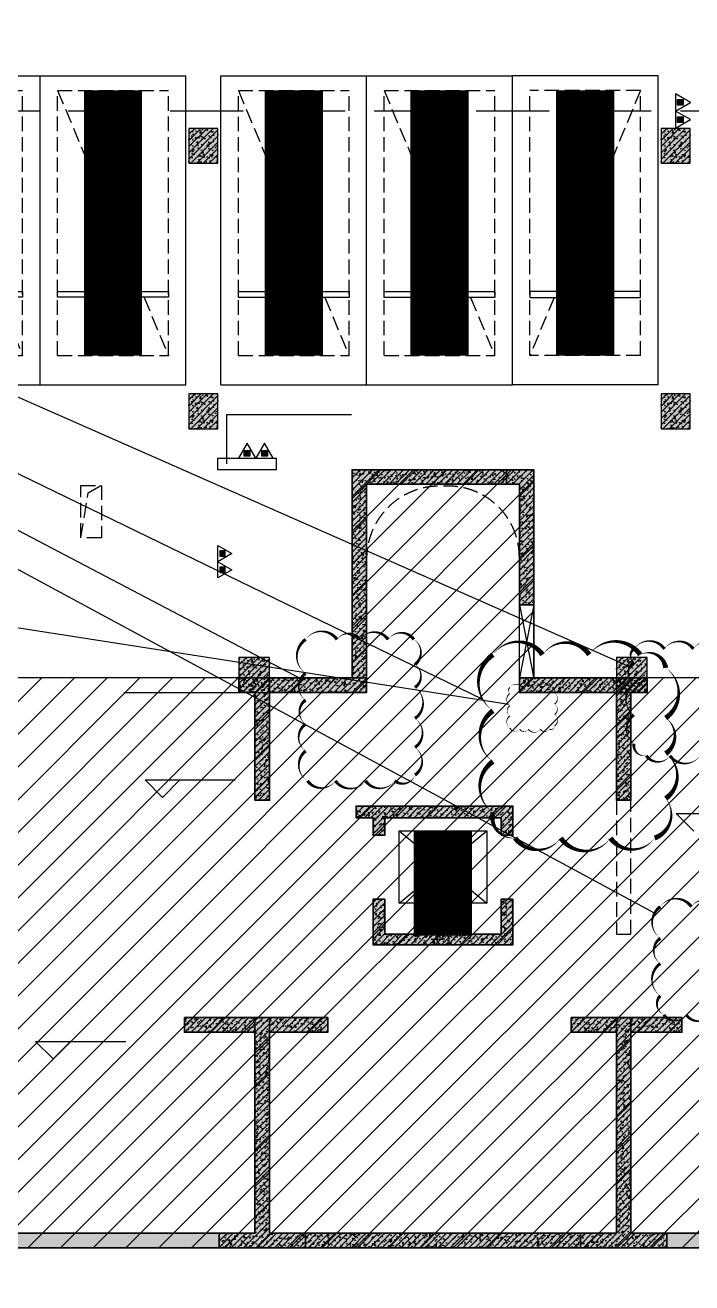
# Model space of a CAD drawing. Extents: x -1338203 to 1886333, y -783476 to 1038610.
# Drawn here: x 689650 to 701085, y 81046 to 102624 of the extents above; entities that cross this region are included whole.
import ezdxf

# ---------------------------------------------------------------- set-up
doc = ezdxf.new("R2010")
doc.units = 0
doc.header["$LTSCALE"] = 1000
doc.header["$MEASUREMENT"] = 0
for name, pattern in [('$2$DASH', [0.35, 0.25, -0.1]), ('A-001-平面B2$0$__DASH', [0.35, 0.25, -0.1]), ('A-14-平面B1$0$DASH', [0.35, 0.25, -0.1]), ('DASH', [0.35, 0.25, -0.1])]:
    doc.linetypes.add(name, pattern=pattern)
for name, color, linetype in [('$0$0A-O-HOLE', 52, 'Continuous'), ('$0$DIM_SYMB', 3, 'Continuous'), ('0A-P-PKNG-LINE', 9, 'Continuous'), ('A-001-车位参照B1$0$A-001-车位参照B1$0$0A-P-PKNG-CAR(A)', 43, 'Continuous'), ('A-14-平面B1$0$0A-A-SYMB-ELEV', 150, 'Continuous'), ('A-14-平面B1$0$0A-B-D&W', 135, 'Continuous'), ('A-14-平面B1$0$0A-E-EVTR', 2, 'Continuous'), ('A-14-平面B1$0$0A-E-STRS', 2, 'Continuous'), ('p-a-core', 1, 'Continuous'), ('p-a-regular', 5, 'Continuous'), ('S001地下一墙柱$0$S001地下一墙柱$0$0S-CC-LINE', 52, 'Continuous'), ('S001地下一墙柱$0$S001地下一墙柱$0$0S-CW-HATCH', 251, 'Continuous'), ('S001地下一墙柱$0$S001地下一墙柱$0$0S-CW-HATCH-UP', 251, 'Continuous'), ('S14柱墙B1_1$0$0S-CW-HATCH', 251, 'Continuous'), ('S14柱墙B1_1$0$0S-CW-HATCH-UP', 251, 'Continuous'), ('S14柱墙B1_1$0$0S-CW-LINE', 72, 'Continuous'), ('S14柱墙B1_1$0$0S-S-HOLE', 55, 'Continuous'), ('负一层消火栓$0$0P-ACC-FH', 7, 'Continuous'), ('负一层消火栓$0$0P-DIM-FH', 3, 'Continuous'), ('负一层消火栓$0$0P-EQUIP-FH', 7, 'Continuous'), ('负一层消火栓$0$大T4 给排水户型大样$0$0P-EQUIP-FH', 7, 'Continuous')]:
    doc.layers.add(name, color=color, linetype=linetype)
for name, color, linetype, plot in [('A-14-平面B1$0$AAD-A-MARK', 6, 'Continuous', False), ('A-14-平面B1$0$AAD-A-MODIFY_20230109', 201, 'Continuous', False), ('A-14-平面B1$0$AAD-A-MODIFY_20230111', 201, 'Continuous', False), ('AAD-A-PROOF', 30, 'Continuous', False)]:
    doc.layers.add(name, color=color, linetype=linetype, plot=plot)
pattern_1 = [(45, (-537701.02, -383122.39), (-53.0330086, 53.0330086), []), (50, (-537701.02, -383122.39), (215.178055, -18.82564), [22.5, -247.5]), (355, (-537701.02, -383122.39), (-41.6254, 225.65764), [18, -198]), (100.4514, (-537683.09, -383123.96), (173.552815, 206.83186), [19.12206, -210.342634]), (46.1842, (-537701.02, -383062.4), (320.17231, -49.6557), [33.75, -371.25]), (96.6356, (-537674.34, -383066.53), (280.39881, 292.23536), [28.68309, -315.5139]), (351.1842, (-537701.02, -383062.4), (280.39858, 292.23558), [27, -297]), (21, (-537671.02, -383077.39), (179.072116, -120.785667), [22.5, -247.5]), (326, (-537671.02, -383077.39), (72.9946, 217.54501), [18, -198]), (71.4514, (-537656.1, -383087.45), (252.06679, 96.75915), [19.12206, -210.342634]), (37.5, (-537701.02, -383122.39), (3.647957, 99.868156), [0, -195.6, 0, -201, 0, -198.75]), (7.5, (-537701.02, -383122.39), (78.920861, 118.323514), [0, -114.6, 0, -191.1, 0, -75.75]), (327.5, (-537767.92, -383122.39), (160.146731, -6.7664615), [0, -75, 0, -234, 0, -310.5]), (317.5, (-537797.92, -383122.39), (174.95585, 30.031495), [0, -97.5, 0, -155.4, 0, -220.5])]
pattern_2 = [(45, (-2357018.905, -271025.844), (-53.0330086, 53.0330086), []), (50, (-2357018.9, -271025.84), (215.178055, -18.82564), [22.5, -247.5]), (355, (-2357018.9, -271025.84), (-41.6254, 225.65764), [18, -198]), (100.4514, (-2357000.97, -271027.41), (173.552815, 206.831863), [19.122057, -210.342634]), (46.1842, (-2357018.9, -270965.84), (320.172315, -49.655704), [33.75, -371.25]), (96.6356, (-2356992.22, -270969.98), (280.39881, 292.23536), [28.683086, -315.5139]), (351.1842, (-2357018.9, -270965.84), (280.398584, 292.23558), [27, -297]), (21, (-2356988.9, -270980.84), (179.072116, -120.785667), [22.5, -247.5]), (326, (-2356988.9, -270980.84), (72.9946, 217.545014), [18, -198]), (71.4514, (-2356973.98, -270990.9), (252.066789, 96.759149), [19.122057, -210.342634]), (37.5, (-2357018.905, -271025.844), (3.6479566, 99.8681561), [0, -195.6, 0, -201, 0, -198.75]), (7.5, (-2357018.9, -271025.84), (78.920861, 118.3235136), [0, -114.6, 0, -191.1, 0, -75.75]), (327.5, (-2357085.805, -271025.84), (160.1467309, -6.7664615), [0, -75, 0, -234, 0, -310.5]), (317.5, (-2357115.8, -271025.84), (174.955851, 30.031495), [0, -97.5, 0, -155.4, 0, -220.5])]
pattern_3 = [(45, (-2324318.905, -271025.844), (-53.0330086, 53.0330086), []), (50, (-2324318.9, -271025.84), (215.178055, -18.82564), [22.5, -247.5]), (355, (-2324318.9, -271025.84), (-41.6254, 225.65764), [18, -198]), (100.4514, (-2324300.97, -271027.41), (173.552815, 206.831863), [19.122057, -210.342634]), (46.1842, (-2324318.9, -270965.84), (320.172315, -49.655704), [33.75, -371.25]), (96.6356, (-2324292.22, -270969.98), (280.39881, 292.23536), [28.683086, -315.5139]), (351.1842, (-2324318.9, -270965.84), (280.398584, 292.23558), [27, -297]), (21, (-2324288.9, -270980.84), (179.072116, -120.785667), [22.5, -247.5]), (326, (-2324288.9, -270980.84), (72.9946, 217.545014), [18, -198]), (71.4514, (-2324273.98, -270990.9), (252.066789, 96.759149), [19.122057, -210.342634]), (37.5, (-2324318.905, -271025.844), (3.6479566, 99.8681561), [0, -195.6, 0, -201, 0, -198.75]), (7.5, (-2324318.9, -271025.84), (78.920861, 118.3235136), [0, -114.6, 0, -191.1, 0, -75.75]), (327.5, (-2324385.805, -271025.84), (160.1467309, -6.7664615), [0, -75, 0, -234, 0, -310.5]), (317.5, (-2324415.8, -271025.84), (174.955851, 30.031495), [0, -97.5, 0, -155.4, 0, -220.5])]
pattern_4 = [(45, (-38543.802, -6670.83), (-17.67767, 17.67767), [])]

# ---------------------------------------------------------------- blocks, each defined once
blk = doc.blocks.new('A$C2C814229')
at = {"layer": '$0$0A-O-HOLE', "linetype": 'DASH'}
blk.add_lwpolyline([(-75759, -212161), (-75409, -212161), (-75409, -213061), (-75759, -213061)], close=True, dxfattribs=at)
blk.add_lwpolyline([(-75759, -213061), (-75635, -212290), (-75409, -212161)], dxfattribs=at)
blk = doc.blocks.new('S14柱墙B1_1')
at = {"layer": 'S14柱墙B1_1$0$0S-CW-HATCH'}
h = blk.add_hatch(color=256, dxfattribs=at)
h.dxf.hatch_style = 1
h.paths.add_polyline_path([(33790, 7810), (31390, 7810), (31390, 4490), (31140, 4490), (31140, 8060), (33790, 8060)])
h = blk.add_hatch(color=256, dxfattribs=at)
h.dxf.hatch_style = 1
h.paths.add_polyline_path([(34260, 8060), (34260, 5740), (34010, 5740), (34010, 7810), (33790, 7810), (33790, 8060)])
h = blk.add_hatch(color=256, dxfattribs=at)
h.dxf.hatch_style = 1
h.paths.add_polyline_path([(29475, 2390), (29475, 4240), (29200, 4240), (29200, 4490), (29725, 4490), (29725, 2390)])
h = blk.add_hatch(color=256, dxfattribs=at)
h.dxf.hatch_style = 1
h.paths.add_polyline_path([(31390, 4490), (29725, 4490), (29725, 4240), (31390, 4240)])
h = blk.add_hatch(color=256, dxfattribs=at)
h.dxf.hatch_style = 1
h.paths.add_polyline_path([(34010, 4490), (35675, 4490), (35675, 4240), (34010, 4240)])
h = blk.add_hatch(color=256, dxfattribs=at)
h.dxf.hatch_style = 1
h.paths.add_polyline_path([(36200, 4240), (35925, 4240), (35925, 2390), (35675, 2390), (35675, 4490), (36200, 4490)])
h = blk.add_hatch(color=256, dxfattribs=at)
h.dxf.hatch_style = 1
h.paths.add_polyline_path([(33700, 1790), (33700, 2090), (32590, 2090), (31700, 2090), (31700, 1790), (31500, 1790), (31500, 2090), (31210, 2090), (31210, 2270), (31210, 2290), (33880, 2290), (33900, 2290), (33900, 1790)])
h = blk.add_hatch(color=256, dxfattribs=at)
h.dxf.hatch_style = 1
h.paths.add_polyline_path([(33900, 690), (33900, -90), (32700, -90), (31500, -90), (31500, 690), (31700, 690), (31700, 90), (32700, 90), (33700, 90), (33700, 690)])
h = blk.add_hatch(color=256, dxfattribs=at)
h.dxf.hatch_style = 1
h.paths.add_polyline_path([(28265, -1340), (29475, -1340), (29475, -1590), (28265, -1590)])
h = blk.add_hatch(color=256, dxfattribs=at)
h.dxf.hatch_style = 1
h.paths.add_polyline_path([(29725, -5040), (30340, -5040), (30340, -5290), (29600, -5290), (28860, -5290), (28860, -5040), (29475, -5040), (29475, -1340), (29725, -1340)])
h = blk.add_hatch(color=256, dxfattribs=at)
h.dxf.hatch_style = 1
h.paths.add_polyline_path([(29725, -1340), (30725, -1340), (30725, -1590), (29725, -1590)])
h = blk.add_hatch(color=256, dxfattribs=at)
h.dxf.hatch_style = 1
h.paths.add_polyline_path([(34900, -1340), (35675, -1340), (35675, -1590), (34900, -1590)])
h = blk.add_hatch(color=256, dxfattribs=at)
h.dxf.hatch_style = 1
h.paths.add_polyline_path([(36540, -5290), (35800, -5290), (35060, -5290), (35060, -5040), (35675, -5040), (35675, -1340), (35925, -1340), (35925, -5040), (36540, -5040)])
h = blk.add_hatch(color=256, dxfattribs=at)
h.dxf.hatch_style = 1
h.paths.add_polyline_path([(35925, -1340), (36800, -1340), (36800, -1590), (35925, -1590)])
h = blk.add_hatch(color=256, dxfattribs=at)
h.dxf.hatch_style = 1
h.paths.add_polyline_path([(23360, -5040), (28860, -5040), (28860, -5290), (23360, -5290)])
h = blk.add_hatch(color=256, dxfattribs=at)
h.dxf.hatch_style = 1
h.paths.add_polyline_path([(30340, -5040), (35060, -5040), (35060, -5290), (30340, -5290)])
h = blk.add_hatch(color=256, dxfattribs=at)
h.dxf.hatch_style = 1
h.paths.add_polyline_path([(36540, -5040), (42040, -5040), (42040, -5290), (36540, -5290)])
at = {"layer": 'S14柱墙B1_1$0$0S-CW-HATCH-UP'}
h = blk.add_hatch(dxfattribs=at)
h.set_pattern_fill('钢筋混凝土', color=256, scale=30)
h.set_pattern_definition(pattern_1)
h.paths.add_polyline_path([(33790, 7810), (31390, 7810), (31390, 4490), (31140, 4490), (31140, 8060), (33790, 8060)])
h = blk.add_hatch(dxfattribs=at)
h.set_pattern_fill('钢筋混凝土', color=256, scale=30)
h.set_pattern_definition(pattern_1)
h.paths.add_polyline_path([(34260, 8060), (34260, 5740), (34010, 5740), (34010, 7810), (33790, 7810), (33790, 8060)])
h = blk.add_hatch(dxfattribs=at)
h.set_pattern_fill('钢筋混凝土', color=256, scale=30)
h.set_pattern_definition(pattern_1)
h.paths.add_polyline_path([(29475, 2390), (29475, 4240), (29200, 4240), (29200, 4490), (29725, 4490), (29725, 2390)])
h = blk.add_hatch(dxfattribs=at)
h.set_pattern_fill('钢筋混凝土', color=256, scale=30)
h.set_pattern_definition(pattern_3)
h.paths.add_polyline_path([(31390, 4490), (29725, 4490), (29725, 4240), (31390, 4240)])
h = blk.add_hatch(dxfattribs=at)
h.set_pattern_fill('钢筋混凝土', color=256, scale=30)
h.set_pattern_definition(pattern_3)
h.paths.add_polyline_path([(34010, 4490), (35675, 4490), (35675, 4240), (34010, 4240)])
h = blk.add_hatch(dxfattribs=at)
h.set_pattern_fill('钢筋混凝土', color=256, scale=30)
h.set_pattern_definition(pattern_1)
h.paths.add_polyline_path([(36200, 4240), (35925, 4240), (35925, 2390), (35675, 2390), (35675, 4490), (36200, 4490)])
h = blk.add_hatch(dxfattribs=at)
h.set_pattern_fill('钢筋混凝土', color=256, scale=30)
h.set_pattern_definition(pattern_1)
h.paths.add_polyline_path([(33700, 1790), (33700, 2090), (32590, 2090), (31700, 2090), (31700, 1790), (31500, 1790), (31500, 2090), (31210, 2090), (31210, 2270), (31210, 2290), (33880, 2290), (33900, 2290), (33900, 1790)])
h = blk.add_hatch(dxfattribs=at)
h.set_pattern_fill('钢筋混凝土', color=256, scale=30)
h.set_pattern_definition(pattern_1)
h.paths.add_polyline_path([(33900, 690), (33900, -90), (32700, -90), (31500, -90), (31500, 690), (31700, 690), (31700, 90), (32700, 90), (33700, 90), (33700, 690)])
h = blk.add_hatch(dxfattribs=at)
h.set_pattern_fill('钢筋混凝土', color=256, scale=30)
h.set_pattern_definition([(45, (-2317128.905, -267325.844), (-53.0330086, 53.0330086), []), (50, (-2317128.9, -267325.84), (215.178055, -18.82564), [22.5, -247.5]), (355, (-2317128.9, -267325.84), (-41.6254, 225.65764), [18, -198]), (100.4514, (-2317110.97, -267327.41), (173.552815, 206.831863), [19.122057, -210.342634]), (46.1842, (-2317128.9, -267265.84), (320.172315, -49.655704), [33.75, -371.25]), (96.6356, (-2317102.22, -267269.98), (280.39881, 292.23536), [28.683086, -315.5139]), (351.1842, (-2317128.9, -267265.84), (280.398584, 292.23558), [27, -297]), (21, (-2317098.9, -267280.84), (179.072116, -120.785667), [22.5, -247.5]), (326, (-2317098.9, -267280.84), (72.9946, 217.545014), [18, -198]), (71.4514, (-2317083.98, -267290.9), (252.066789, 96.759149), [19.122057, -210.342634]), (37.5, (-2317128.905, -267325.844), (3.6479566, 99.8681561), [0, -195.6, 0, -201, 0, -198.75]), (7.5, (-2317128.9, -267325.84), (78.920861, 118.3235136), [0, -114.6, 0, -191.1, 0, -75.75]), (327.5, (-2317195.805, -267325.84), (160.1467309, -6.7664615), [0, -75, 0, -234, 0, -310.5]), (317.5, (-2317225.8, -267325.84), (174.955851, 30.031495), [0, -97.5, 0, -155.4, 0, -220.5])])
h.paths.add_polyline_path([(28265, -1340), (29475, -1340), (29475, -1590), (28265, -1590)])
h = blk.add_hatch(dxfattribs=at)
h.set_pattern_fill('钢筋混凝土', color=256, scale=30)
h.set_pattern_definition(pattern_1)
h.paths.add_polyline_path([(29725, -5040), (30340, -5040), (30340, -5290), (29600, -5290), (28860, -5290), (28860, -5040), (29475, -5040), (29475, -1340), (29725, -1340)])
h = blk.add_hatch(dxfattribs=at)
h.set_pattern_fill('钢筋混凝土', color=256, scale=30)
h.set_pattern_definition([(45, (-2315668.905, -267325.844), (-53.0330086, 53.0330086), []), (50, (-2315668.9, -267325.84), (215.178055, -18.82564), [22.5, -247.5]), (355, (-2315668.9, -267325.84), (-41.6254, 225.65764), [18, -198]), (100.4514, (-2315650.97, -267327.41), (173.552815, 206.831863), [19.122057, -210.342634]), (46.1842, (-2315668.9, -267265.84), (320.172315, -49.655704), [33.75, -371.25]), (96.6356, (-2315642.22, -267269.98), (280.39881, 292.23536), [28.683086, -315.5139]), (351.1842, (-2315668.9, -267265.84), (280.398584, 292.23558), [27, -297]), (21, (-2315638.9, -267280.84), (179.072116, -120.785667), [22.5, -247.5]), (326, (-2315638.9, -267280.84), (72.9946, 217.545014), [18, -198]), (71.4514, (-2315623.98, -267290.9), (252.066789, 96.759149), [19.122057, -210.342634]), (37.5, (-2315668.905, -267325.844), (3.6479566, 99.8681561), [0, -195.6, 0, -201, 0, -198.75]), (7.5, (-2315668.9, -267325.84), (78.920861, 118.3235136), [0, -114.6, 0, -191.1, 0, -75.75]), (327.5, (-2315735.805, -267325.84), (160.1467309, -6.7664615), [0, -75, 0, -234, 0, -310.5]), (317.5, (-2315765.8, -267325.84), (174.955851, 30.031495), [0, -97.5, 0, -155.4, 0, -220.5])])
h.paths.add_polyline_path([(29725, -1340), (30725, -1340), (30725, -1590), (29725, -1590)])
h = blk.add_hatch(dxfattribs=at)
h.set_pattern_fill('钢筋混凝土', color=256, scale=30)
h.set_pattern_definition([(45, (-2310928.905, -267325.844), (-53.0330086, 53.0330086), []), (50, (-2310928.9, -267325.84), (215.178055, -18.82564), [22.5, -247.5]), (355, (-2310928.9, -267325.84), (-41.6254, 225.65764), [18, -198]), (100.4514, (-2310910.97, -267327.41), (173.552815, 206.831863), [19.122057, -210.342634]), (46.1842, (-2310928.9, -267265.84), (320.172315, -49.655704), [33.75, -371.25]), (96.6356, (-2310902.22, -267269.98), (280.39881, 292.23536), [28.683086, -315.5139]), (351.1842, (-2310928.9, -267265.84), (280.398584, 292.23558), [27, -297]), (21, (-2310898.9, -267280.84), (179.072116, -120.785667), [22.5, -247.5]), (326, (-2310898.9, -267280.84), (72.9946, 217.545014), [18, -198]), (71.4514, (-2310883.98, -267290.9), (252.066789, 96.759149), [19.122057, -210.342634]), (37.5, (-2310928.905, -267325.844), (3.6479566, 99.8681561), [0, -195.6, 0, -201, 0, -198.75]), (7.5, (-2310928.9, -267325.84), (78.920861, 118.3235136), [0, -114.6, 0, -191.1, 0, -75.75]), (327.5, (-2310995.805, -267325.84), (160.1467309, -6.7664615), [0, -75, 0, -234, 0, -310.5]), (317.5, (-2311025.8, -267325.84), (174.955851, 30.031495), [0, -97.5, 0, -155.4, 0, -220.5])])
h.paths.add_polyline_path([(34900, -1340), (35675, -1340), (35675, -1590), (34900, -1590)])
h = blk.add_hatch(dxfattribs=at)
h.set_pattern_fill('钢筋混凝土', color=256, scale=30)
h.set_pattern_definition(pattern_1)
h.paths.add_polyline_path([(36540, -5290), (35800, -5290), (35060, -5290), (35060, -5040), (35675, -5040), (35675, -1340), (35925, -1340), (35925, -5040), (36540, -5040)])
h = blk.add_hatch(dxfattribs=at)
h.set_pattern_fill('钢筋混凝土', color=256, scale=30)
h.set_pattern_definition([(45, (-2309468.905, -267325.844), (-53.0330086, 53.0330086), []), (50, (-2309468.9, -267325.84), (215.178055, -18.82564), [22.5, -247.5]), (355, (-2309468.9, -267325.84), (-41.6254, 225.65764), [18, -198]), (100.4514, (-2309450.97, -267327.41), (173.552815, 206.831863), [19.122057, -210.342634]), (46.1842, (-2309468.9, -267265.84), (320.172315, -49.655704), [33.75, -371.25]), (96.6356, (-2309442.22, -267269.98), (280.39881, 292.23536), [28.683086, -315.5139]), (351.1842, (-2309468.9, -267265.84), (280.398584, 292.23558), [27, -297]), (21, (-2309438.9, -267280.84), (179.072116, -120.785667), [22.5, -247.5]), (326, (-2309438.9, -267280.84), (72.9946, 217.545014), [18, -198]), (71.4514, (-2309423.98, -267290.9), (252.066789, 96.759149), [19.122057, -210.342634]), (37.5, (-2309468.905, -267325.844), (3.6479566, 99.8681561), [0, -195.6, 0, -201, 0, -198.75]), (7.5, (-2309468.9, -267325.84), (78.920861, 118.3235136), [0, -114.6, 0, -191.1, 0, -75.75]), (327.5, (-2309535.805, -267325.84), (160.1467309, -6.7664615), [0, -75, 0, -234, 0, -310.5]), (317.5, (-2309565.8, -267325.84), (174.955851, 30.031495), [0, -97.5, 0, -155.4, 0, -220.5])])
h.paths.add_polyline_path([(35925, -1340), (36800, -1340), (36800, -1590), (35925, -1590)])
h = blk.add_hatch(dxfattribs=at)
h.set_pattern_fill('钢筋混凝土', color=256, scale=30)
h.set_pattern_definition(pattern_2)
h.paths.add_polyline_path([(23360, -5040), (28860, -5040), (28860, -5290), (23360, -5290)])
h = blk.add_hatch(dxfattribs=at)
h.set_pattern_fill('钢筋混凝土', color=256, scale=30)
h.set_pattern_definition(pattern_2)
h.paths.add_polyline_path([(30340, -5040), (35060, -5040), (35060, -5290), (30340, -5290)])
h = blk.add_hatch(dxfattribs=at)
h.set_pattern_fill('钢筋混凝土', color=256, scale=30)
h.set_pattern_definition(pattern_2)
h.paths.add_polyline_path([(36540, -5040), (42040, -5040), (42040, -5290), (36540, -5290)])
at = {"layer": 'S14柱墙B1_1$0$0S-CW-LINE', "lineweight": 35}
for points in [[(33790, 7810), (31390, 7810), (31390, 4490), (31140, 4490), (31140, 8060), (33790, 8060)], [(34260, 8060), (34260, 5740), (34010, 5740), (34010, 7810), (33790, 7810), (33790, 8060)], [(29475, 2390), (29475, 4240), (29200, 4240), (29200, 4490), (29725, 4490), (29725, 2390)], [(31390, 4490), (29725, 4490), (29725, 4240), (31390, 4240)], [(34010, 4490), (35675, 4490), (35675, 4240), (34010, 4240)], [(36200, 4240), (35925, 4240), (35925, 2390), (35675, 2390), (35675, 4490), (36200, 4490)], [(33700, 1790), (33700, 2090), (32590, 2090), (31700, 2090), (31700, 1790), (31500, 1790), (31500, 2090), (31210, 2090), (31210, 2270), (31210, 2290), (33880, 2290), (33900, 2290), (33900, 1790)], [(33900, 690), (33900, -90), (32700, -90), (31500, -90), (31500, 690), (31700, 690), (31700, 90), (32700, 90), (33700, 90), (33700, 690)], [(28265, -1340), (29475, -1340), (29475, -1590), (28265, -1590)], [(29725, -5040), (30340, -5040), (30340, -5290), (29600, -5290), (28860, -5290), (28860, -5040), (29475, -5040), (29475, -1340), (29725, -1340)], [(29725, -1340), (30725, -1340), (30725, -1590), (29725, -1590)], [(34900, -1340), (35675, -1340), (35675, -1590), (34900, -1590)], [(36540, -5290), (35800, -5290), (35060, -5290), (35060, -5040), (35675, -5040), (35675, -1340), (35925, -1340), (35925, -5040), (36540, -5040)], [(35925, -1340), (36800, -1340), (36800, -1590), (35925, -1590)], [(23360, -5040), (28860, -5040), (28860, -5290), (23360, -5290)], [(30340, -5040), (35060, -5040), (35060, -5290), (30340, -5290)], [(36540, -5040), (42040, -5040), (42040, -5290), (36540, -5290)]]:
    blk.add_lwpolyline(points, close=True, dxfattribs=at)
at = {"layer": 'S14柱墙B1_1$0$0S-S-HOLE', "flags": 128}
blk.add_lwpolyline([(34010, 5740), (34260, 5740), (34260, 4490), (34010, 4490)], close=True, dxfattribs=at)
for points in [[(34260, 5740), (34010, 4490)], [(34010, 5740), (34260, 4480)]]:
    blk.add_lwpolyline(points, dxfattribs=at)
blk = doc.blocks.new('S001地下一墙柱')
at = {"layer": 'S001地下一墙柱$0$S001地下一墙柱$0$0S-CW-HATCH'}
h = blk.add_hatch(color=256, dxfattribs=at)
h.dxf.hatch_style = 1
h.paths.add_polyline_path([(-73409, -206036), (-73909, -206036), (-73909, -206636), (-73409, -206636)])
h = blk.add_hatch(color=256, dxfattribs=at)
h.dxf.hatch_style = 1
h.paths.add_polyline_path([(-65309, -206036), (-65809, -206036), (-65809, -206636), (-65309, -206636)])
h = blk.add_hatch(color=256, dxfattribs=at)
h.dxf.hatch_style = 1
h.paths.add_polyline_path([(-73409, -210593), (-73909, -210593), (-73909, -211193), (-73409, -211193)])
h = blk.add_hatch(color=256, dxfattribs=at)
h.dxf.hatch_style = 1
h.paths.add_polyline_path([(-65309, -210593), (-65809, -210593), (-65809, -211193), (-65309, -211193)])
h = blk.add_hatch(color=256, dxfattribs=at)
h.dxf.hatch_style = 1
h.paths.add_polyline_path([(-72524, -215113), (-73049, -215113), (-73049, -215713), (-72524, -215713)])
h = blk.add_hatch(color=256, dxfattribs=at)
h.dxf.hatch_style = 1
h.paths.add_polyline_path([(-66049, -215113), (-66574, -215113), (-66574, -215713), (-66049, -215713)])
at = {"layer": 'S001地下一墙柱$0$S001地下一墙柱$0$0S-CW-HATCH-UP'}
h = blk.add_hatch(dxfattribs=at)
h.set_pattern_fill('钢筋混凝土', color=256, scale=30)
h.set_pattern_definition([(45, (-41098.03, -197084.16), (-53.03301, 53.03301), []), (50, (-41098.03, -197084.16), (215.1781, -18.8256), [22.5, -247.5]), (355, (-41098.03, -197084.16), (-41.6254, 225.6576), [18, -198]), (100.4514, (-41080.1, -197085.73), (173.5528, 206.8319), [19.122, -210.3426]), (46.1842, (-41098.03, -197024.16), (320.1723, -49.6557), [33.75, -371.25]), (96.6356, (-41071.35, -197028.3), (280.3988, 292.2354), [28.683, -315.514]), (351.1842, (-41098.03, -197024.16), (280.3986, 292.2356), [27, -297]), (21, (-41068.03, -197039.16), (179.0721, -120.7857), [22.5, -247.5]), (326, (-41068.03, -197039.16), (72.9946, 217.545), [18, -198]), (71.4514, (-41053.1, -197049.23), (252.0668, 96.7591), [19.122, -210.3426]), (37.5, (-41098.03, -197084.16), (3.64796, 99.86816), [0, -195.6, 0, -201, 0, -198.75]), (7.5, (-41098.03, -197084.16), (78.92086, 118.3235), [0, -114.6, 0, -191.1, 0, -75.75]), (327.5, (-41164.93, -197084.16), (160.14673, -6.76646), [0, -75, 0, -234, 0, -310.5]), (317.5, (-41194.93, -197084.16), (174.95585, 30.0315), [0, -97.5, 0, -155.4, 0, -220.5])])
h.paths.add_polyline_path([(-73409, -206036), (-73909, -206036), (-73909, -206636), (-73409, -206636)])
h = blk.add_hatch(dxfattribs=at)
h.set_pattern_fill('钢筋混凝土', color=256, scale=30)
h.set_pattern_definition([(45, (-32998.03, -197084.16), (-53.03301, 53.03301), []), (50, (-32998.03, -197084.16), (215.1781, -18.8256), [22.5, -247.5]), (355, (-32998.03, -197084.16), (-41.6254, 225.6576), [18, -198]), (100.4514, (-32980.1, -197085.73), (173.5528, 206.8319), [19.122, -210.3426]), (46.1842, (-32998.03, -197024.16), (320.1723, -49.6557), [33.75, -371.25]), (96.6356, (-32971.35, -197028.3), (280.3988, 292.2354), [28.683, -315.514]), (351.1842, (-32998.03, -197024.16), (280.3986, 292.2356), [27, -297]), (21, (-32968.03, -197039.16), (179.0721, -120.7857), [22.5, -247.5]), (326, (-32968.03, -197039.16), (72.9946, 217.545), [18, -198]), (71.4514, (-32953.1, -197049.23), (252.0668, 96.7591), [19.122, -210.3426]), (37.5, (-32998.03, -197084.16), (3.64796, 99.86816), [0, -195.6, 0, -201, 0, -198.75]), (7.5, (-32998.03, -197084.16), (78.92086, 118.3235), [0, -114.6, 0, -191.1, 0, -75.75]), (327.5, (-33064.93, -197084.16), (160.14673, -6.76646), [0, -75, 0, -234, 0, -310.5]), (317.5, (-33094.93, -197084.16), (174.95585, 30.0315), [0, -97.5, 0, -155.4, 0, -220.5])])
h.paths.add_polyline_path([(-65309, -206036), (-65809, -206036), (-65809, -206636), (-65309, -206636)])
h = blk.add_hatch(dxfattribs=at)
h.set_pattern_fill('钢筋混凝土', color=256, scale=30)
h.set_pattern_definition([(45, (-41098.03, -201641.76), (-53.03301, 53.03301), []), (50, (-41098.03, -201641.76), (215.1781, -18.8256), [22.5, -247.5]), (355, (-41098.03, -201641.76), (-41.6254, 225.6576), [18, -198]), (100.4514, (-41080.1, -201643.33), (173.5528, 206.8319), [19.122, -210.3426]), (46.1842, (-41098.03, -201581.76), (320.1723, -49.6557), [33.75, -371.25]), (96.6356, (-41071.35, -201585.9), (280.3988, 292.2354), [28.683, -315.514]), (351.1842, (-41098.03, -201581.76), (280.3986, 292.2356), [27, -297]), (21, (-41068.03, -201596.76), (179.0721, -120.7857), [22.5, -247.5]), (326, (-41068.03, -201596.76), (72.9946, 217.545), [18, -198]), (71.4514, (-41053.1, -201606.83), (252.0668, 96.7591), [19.122, -210.3426]), (37.5, (-41098.03, -201641.76), (3.64796, 99.86816), [0, -195.6, 0, -201, 0, -198.75]), (7.5, (-41098.03, -201641.76), (78.92086, 118.3235), [0, -114.6, 0, -191.1, 0, -75.75]), (327.5, (-41164.93, -201641.76), (160.14673, -6.76646), [0, -75, 0, -234, 0, -310.5]), (317.5, (-41194.93, -201641.76), (174.95585, 30.0315), [0, -97.5, 0, -155.4, 0, -220.5])])
h.paths.add_polyline_path([(-73409, -210593), (-73909, -210593), (-73909, -211193), (-73409, -211193)])
h = blk.add_hatch(dxfattribs=at)
h.set_pattern_fill('钢筋混凝土', color=256, scale=30)
h.set_pattern_definition([(45, (-32998.03, -201641.76), (-53.03301, 53.03301), []), (50, (-32998.03, -201641.76), (215.1781, -18.8256), [22.5, -247.5]), (355, (-32998.03, -201641.76), (-41.6254, 225.6576), [18, -198]), (100.4514, (-32980.1, -201643.33), (173.5528, 206.8319), [19.122, -210.3426]), (46.1842, (-32998.03, -201581.76), (320.1723, -49.6557), [33.75, -371.25]), (96.6356, (-32971.35, -201585.9), (280.3988, 292.2354), [28.683, -315.514]), (351.1842, (-32998.03, -201581.76), (280.3986, 292.2356), [27, -297]), (21, (-32968.03, -201596.76), (179.0721, -120.7857), [22.5, -247.5]), (326, (-32968.03, -201596.76), (72.9946, 217.545), [18, -198]), (71.4514, (-32953.1, -201606.83), (252.0668, 96.7591), [19.122, -210.3426]), (37.5, (-32998.03, -201641.76), (3.64796, 99.86816), [0, -195.6, 0, -201, 0, -198.75]), (7.5, (-32998.03, -201641.76), (78.92086, 118.3235), [0, -114.6, 0, -191.1, 0, -75.75]), (327.5, (-33064.93, -201641.76), (160.14673, -6.76646), [0, -75, 0, -234, 0, -310.5]), (317.5, (-33094.93, -201641.76), (174.95585, 30.0315), [0, -97.5, 0, -155.4, 0, -220.5])])
h.paths.add_polyline_path([(-65309, -210593), (-65809, -210593), (-65809, -211193), (-65309, -211193)])
h = blk.add_hatch(dxfattribs=at)
h.set_pattern_fill('钢筋混凝土', color=256, scale=30)
h.set_pattern_definition([(45, (-40213.03, -206161.76), (-53.03301, 53.03301), []), (50, (-40213.03, -206161.76), (215.1781, -18.8256), [22.5, -247.5]), (355, (-40213.03, -206161.76), (-41.6254, 225.6576), [18, -198]), (100.4514, (-40195.1, -206163.33), (173.5528, 206.8319), [19.122, -210.3426]), (46.1842, (-40213.03, -206101.76), (320.1723, -49.6557), [33.75, -371.25]), (96.6356, (-40186.35, -206105.9), (280.3988, 292.2354), [28.683, -315.514]), (351.1842, (-40213.03, -206101.76), (280.3986, 292.2356), [27, -297]), (21, (-40183.03, -206116.76), (179.0721, -120.7857), [22.5, -247.5]), (326, (-40183.03, -206116.76), (72.9946, 217.545), [18, -198]), (71.4514, (-40168.1, -206126.83), (252.0668, 96.7591), [19.122, -210.3426]), (37.5, (-40213.03, -206161.76), (3.64796, 99.86816), [0, -195.6, 0, -201, 0, -198.75]), (7.5, (-40213.03, -206161.76), (78.92086, 118.3235), [0, -114.6, 0, -191.1, 0, -75.75]), (327.5, (-40279.93, -206161.76), (160.14673, -6.76646), [0, -75, 0, -234, 0, -310.5]), (317.5, (-40309.93, -206161.76), (174.95585, 30.0315), [0, -97.5, 0, -155.4, 0, -220.5])])
h.paths.add_polyline_path([(-72524, -215113), (-73049, -215113), (-73049, -215713), (-72524, -215713)])
h = blk.add_hatch(dxfattribs=at)
h.set_pattern_fill('钢筋混凝土', color=256, scale=30)
h.set_pattern_definition([(45, (-33763.03, -206161.76), (-53.03301, 53.03301), []), (50, (-33763.03, -206161.76), (215.1781, -18.8256), [22.5, -247.5]), (355, (-33763.03, -206161.76), (-41.6254, 225.6576), [18, -198]), (100.4514, (-33745.1, -206163.33), (173.5528, 206.8319), [19.122, -210.3426]), (46.1842, (-33763.03, -206101.76), (320.1723, -49.6557), [33.75, -371.25]), (96.6356, (-33736.35, -206105.9), (280.3988, 292.2354), [28.683, -315.514]), (351.1842, (-33763.03, -206101.76), (280.3986, 292.2356), [27, -297]), (21, (-33733.03, -206116.76), (179.0721, -120.7857), [22.5, -247.5]), (326, (-33733.03, -206116.76), (72.9946, 217.545), [18, -198]), (71.4514, (-33718.1, -206126.83), (252.0668, 96.7591), [19.122, -210.3426]), (37.5, (-33763.03, -206161.76), (3.64796, 99.86816), [0, -195.6, 0, -201, 0, -198.75]), (7.5, (-33763.03, -206161.76), (78.92086, 118.3235), [0, -114.6, 0, -191.1, 0, -75.75]), (327.5, (-33829.93, -206161.76), (160.14673, -6.76646), [0, -75, 0, -234, 0, -310.5]), (317.5, (-33859.93, -206161.76), (174.95585, 30.0315), [0, -97.5, 0, -155.4, 0, -220.5])])
h.paths.add_polyline_path([(-66049, -215113), (-66574, -215113), (-66574, -215713), (-66049, -215713)])
at = {"layer": 'S001地下一墙柱$0$S001地下一墙柱$0$0S-CC-LINE'}
for points in [[(-73409, -206036), (-73909, -206036), (-73909, -206636), (-73409, -206636)], [(-65309, -206036), (-65809, -206036), (-65809, -206636), (-65309, -206636)], [(-73409, -210593), (-73909, -210593), (-73909, -211193), (-73409, -211193)], [(-65309, -210593), (-65809, -210593), (-65809, -211193), (-65309, -211193)], [(-72524, -215113), (-73049, -215113), (-73049, -215713), (-72524, -215713)], [(-66049, -215113), (-66574, -215113), (-66574, -215713), (-66049, -215713)]]:
    blk.add_lwpolyline(points, close=True, dxfattribs=at)
blk.add_blockref('S14柱墙B1_1', (-102249, -219953))
blk = doc.blocks.new('负一层消火栓$0$大T4 给排水户型大样$0$$TwtSys$00000546')
h = blk.add_hatch()
h.set_pattern_fill('ANSI31', color=256, scale=200, style=0)
h.set_pattern_definition(pattern_4)
h.paths.add_polyline_path([(-65, 174), (65, 174), (65, 44), (-65, 44)])
for points in [[(0, 344), (-198, 0), (198, 0)], [(-65, 174), (65, 174), (65, 44), (-65, 44)]]:
    blk.add_lwpolyline(points, close=True)
blk = doc.blocks.new('负一层消火栓$0$$TwtSys$00000546')
h = blk.add_hatch()
h.set_pattern_fill('ANSI31', color=256, scale=200, style=0)
h.set_pattern_definition(pattern_4)
h.paths.add_polyline_path([(-65, 174), (65, 174), (65, 44), (-65, 44)])
for points in [[(0, 344), (-198, 0), (198, 0)], [(-65, 174), (65, 174), (65, 44), (-65, 44)]]:
    blk.add_lwpolyline(points, close=True)
blk = doc.blocks.new('负一层消火栓')
at = {"layer": '负一层消火栓$0$0P-ACC-FH'}
blk.add_lwpolyline([(-72409, -211693), (-72409, -211893), (-73409, -211893), (-73409, -211693)], close=True, dxfattribs=at)
at = {"layer": '负一层消火栓$0$0P-DIM-FH'}
for p, q in [((-73259, -211793), (-73259, -210944)), ((-73259, -210944), (-71117, -210944))]:
    blk.add_line(p, q, dxfattribs=at)
at = {"layer": '负一层消火栓$0$0P-EQUIP-FH', "xscale": 0.75, "yscale": 0.75, "zscale": 0.75, "rotation": 270}
for p in [(-65559, -205590), (-65559, -205887)]:
    blk.add_blockref('负一层消火栓$0$$TwtSys$00000546', p, dxfattribs=at)
at = {"layer": '负一层消火栓$0$0P-EQUIP-FH', "xscale": 0.75, "yscale": 0.75, "zscale": 0.75}
for p in [(-72908, -211693, 800), (-72908, -211694, 800), (-72610, -211693, 800), (-72610, -211694, 800)]:
    blk.add_blockref('负一层消火栓$0$$TwtSys$00000546', p, dxfattribs=at)
at = {"layer": '负一层消火栓$0$大T4 给排水户型大样$0$0P-EQUIP-FH', "xscale": -0.7, "yscale": 0.7, "zscale": 0.7, "rotation": 269.999769123876}
for p in [(-73409, -213332), (-73409, -213610)]:
    blk.add_blockref('负一层消火栓$0$大T4 给排水户型大样$0$$TwtSys$00000546', p, dxfattribs=at)
blk = doc.blocks.new('剖面位置')
at = {"layer": '$0$DIM_SYMB', "linetype": '$2$DASH', "ltscale": 5}
blk.add_lwpolyline([(-151227, -205737), (127993, -205737)], dxfattribs=at)
blk.add_lwpolyline([(-151227, -205737), (127993, -205737)], dxfattribs=at)
blk = doc.blocks.new('A-001-车位参照B1$0$A-001-车位参照B1$0$A-001-车位参照B1$0$ddd')
for p, q in [((0, 2500), (5300, 2500)), ((0, 2500), (0, 0)), ((5300, 2500), (5300, 0)), ((0, 0), (5300, 0))]:
    blk.add_line(p, q)
at = {"linetype": 'A-001-平面B2$0$__DASH'}
for p, q in [((500, 2200), (500, 300)), ((500, 2200), (5050, 2200)), ((5050, 2200), (5050, 300)), ((500, 300), (5050, 300))]:
    blk.add_line(p, q, dxfattribs=at)
blk.add_lwpolyline([(5050, 2200), (500, 300)], dxfattribs=at)
blk.add_lwpolyline([(1500, 300), (1500, 2200), (1600, 2200), (1600, 300)], close=True)
at = {"layer": 'p-a-regular', "ltscale": 0.002, "const_width": 1000}
blk.add_lwpolyline([(500, 1250), (5050, 1250)], dxfattribs=at)
blk = doc.blocks.new('A-14-平面B1')
blk.add_line((27225, 4240), (29475, 4240))
at = {"layer": 'A-14-平面B1$0$0A-A-SYMB-ELEV'}
for p, q in [((27889, 2439), (27589, 2739)), ((27589, 2739), (29138, 2739)), ((27889, 2439), (28189, 2739)), ((37002, 1862), (36702, 2162)), ((36702, 2162), (38251, 2162)), ((26011, -2047), (25711, -1747)), ((25711, -1747), (27260, -1747)), ((26011, -2047), (26311, -1747))]:
    blk.add_line(p, q, dxfattribs=at)
at = {"layer": 'A-14-平面B1$0$0A-B-D&W', "linetype": 'A-14-平面B1$0$DASH'}
blk.add_lwpolyline([(35925, 2390), (35675, 2390), (35675, 90), (35925, 90)], close=True, dxfattribs=at)
at = {"layer": 'A-14-平面B1$0$0A-E-EVTR'}
for p, q in [((31950, 625), (31950, 1865)), ((31950, 1865), (33450, 1865)), ((31950, 625), (33450, 1865)), ((31950, 1865), (33450, 625)), ((33450, 1865), (33450, 625)), ((33450, 625), (31950, 625)), ((32250, 315), (32250, 470)), ((32250, 470), (33150, 470)), ((33150, 470), (33150, 315)), ((33150, 315), (32250, 315))]:
    blk.add_line(p, q, dxfattribs=at)
at = {"layer": 'A-14-平面B1$0$0A-E-STRS'}
blk.add_line((32640, 4500), (32640, 4500), dxfattribs=at)
at = {"layer": 'A-14-平面B1$0$0A-E-STRS', "linetype": 'A-14-平面B1$0$DASH', "flags": 128}
blk.add_lwpolyline([(34010, 6560, 0.414214), (32790, 7780), (32630, 7780, 0.402764), (31390, 6560)], format="xyb", dxfattribs=at)
at = {"layer": 'A-14-平面B1$0$AAD-A-MARK'}
for q in [(32500, 0), (32500, 0), (32700, 200), (32700, 200)]:
    blk.add_line((32700, 0), q, dxfattribs=at)
blk.add_circle((32700, 0), 100, dxfattribs=at)
blk.add_circle((32700, 0), 100, dxfattribs=at)
at = {"layer": 'A-14-平面B1$0$AAD-A-MODIFY_20230109', "color": 6}
for p, q in [((35903, 4680), (-4965, 22681)), ((30260, 4472), (-4607, 22763)), ((33383, 4118), (-4379, 22450)), ((36327, 450), (-4322, 22401))]:
    blk.add_line(p, q, dxfattribs=at)
at = {"layer": 'A-14-平面B1$0$AAD-A-MODIFY_20230109', "color": 6, "flags": 128}
for points in [[(30344, 5148, 0, 56.3, -0.520567), (30882, 5148, 0, 56.3, -0.520567), (31272, 5148, 0, 56.3, -0.520567), (31759, 5148, 0, 56.3, -0.520567), (32201, 5148, 0, 56.3, -0.520567), (32220, 4720, 0, 56.3, -0.520567), (32220, 4325, 0, 56.3, -0.520567), (32220, 3793, 0, 56.3, -0.520567), (32220, 3296, 0, 56.3, -0.520567), (32220, 2823, 0, 56.3, -0.520567), (31871, 2724, 0, 56.3, -0.520567), (31371, 2724, 0, 56.3, -0.520567), (30854, 2724, 0, 56.3, -0.520567), (30376, 2724, 0, 56.3, -0.520567), (30344, 3235, 0, 56.3, -0.520567), (30344, 3696, 0, 56.3, -0.520567), (30344, 4108, 0, 56.3, -0.520567), (30344, 4566, 0, 56.3, -0.520567)], [(33558, 4887, 0, 88.9, -0.520567), (34408, 4887, 0, 88.9, -0.520567), (35209, 4887, 0, 88.9, -0.520567), (36084, 4887, 0, 88.9, -0.520567), (36520, 4661, 0, 88.9, -0.520567), (36520, 3801, 0, 88.9, -0.520567), (36520, 3191, 0, 88.9, -0.520567), (36520, 2421, 0, 88.9, -0.520567), (36330, 1742, 0, 88.9, -0.520567), (35573, 1742, 0, 88.9, -0.520567), (34719, 1742, 0, 88.9, -0.520567), (33939, 1742, 0, 88.9, -0.520567), (33558, 2181, 0, 88.9, -0.520567), (33558, 3055, 0, 88.9, -0.520567), (33558, 3925, 0, 88.9, -0.520567)], [(35976, 4986, 0, 55, -0.520567), (36499, 4986, 0, 55, -0.520567), (36994, 4986, 0, 55, -0.520567), (37509, 4986, 0, 55, -0.520567), (37956, 4986, 0, 55, -0.520567), (38424, 4986, 0, 55, -0.520567), (38602, 4782, 0, 55, -0.520567), (38602, 4283, 0, 55, -0.520567), (38602, 3898, 0, 55, -0.520567), (38602, 3427, 0, 55, -0.520567), (38447, 3154, 0, 55, -0.520567), (38045, 3154, 0, 55, -0.520567), (37568, 3154, 0, 55, -0.520567), (37110, 3154, 0, 55, -0.520567), (36594, 3154, 0, 55, -0.520567), (36187, 3154, 0, 55, -0.520567), (35976, 3361, 0, 55, -0.520567), (35976, 3854, 0, 55, -0.520567), (35976, 4381, 0, 55, -0.520567), (35976, 4763, 0, 55, -0.520567)], [(36428, 563, 0, 55.6, -0.520567), (36960, 563, 0, 55.6, -0.520567), (37395, 563, 0, 55.6, -0.520567), (37892, 563, 0, 55.6, -0.520567), (38431, 563, 0, 55.6, -0.520567), (38890, 563, 0, 55.6, -0.520567), (39242, 422, 0, 55.6, -0.520567), (39242, 38, 0, 55.6, -0.520567), (39242, -424, 0, 55.6, -0.520567), (39242, -808, 0, 55.6, -0.520567), (39179, -1291, 0, 55.6, -0.520567), (38695, -1291, 0, 55.6, -0.520567), (38180, -1291, 0, 55.6, -0.520567), (37748, -1291, 0, 55.6, -0.520567), (37292, -1291, 0, 55.6, -0.520567), (36872, -1291, 0, 55.6, -0.520567), (36488, -1291, 0, 55.6, -0.520567), (36428, -964, 0, 55.6, -0.520567), (36428, -412, 0, 55.6, -0.520567), (36428, 22, 0, 55.6, -0.520567)]]:
    blk.add_lwpolyline(points, format="xyseb", close=True, dxfattribs=at)
at = {"layer": 'A-14-平面B1$0$AAD-A-MODIFY_20230111', "color": 4}
blk.add_line((33827, 4030), (-19882, 12423), dxfattribs=at)
at = {"layer": 'A-14-平面B1$0$AAD-A-MODIFY_20230111', "color": 4, "flags": 128}
blk.add_lwpolyline([(33847, 4325, 0, 21.5, -0.520567), (34061, 4325, 0, 21.5, -0.520567), (34245, 4325, 0, 21.5, -0.520567), (34399, 4325, 0, 21.5, -0.520567), (34551, 4325, 0, 21.5, -0.520567), (34615, 4229, 0, 21.5, -0.520567), (34615, 4040, 0, 21.5, -0.520567), (34615, 3862, 0, 21.5, -0.520567), (34615, 3668, 0, 21.5, -0.520567), (34526, 3608, 0, 21.5, -0.520567), (34369, 3608, 0, 21.5, -0.520567), (34164, 3608, 0, 21.5, -0.520567), (34014, 3608, 0, 21.5, -0.520567), (33847, 3630, 0, 21.5, -0.520567), (33847, 3835, 0, 21.5, -0.520567), (33847, 4012, 0, 21.5, -0.520567), (33847, 4222, 0, 21.5, -0.520567)], format="xyseb", close=True, dxfattribs=at)

msp = doc.modelspace()

# ---------------------------------------------------------------- hatches: boundary and pattern name
at = {"ltscale": 0.002}
h = msp.add_hatch(dxfattribs=at)
h.set_pattern_fill('ANSI31', color=8, scale=250)
h.set_pattern_definition([(45, (321361.53, 273455.2), (-280.633, 280.633), [])])
h.paths.add_polyline_path([(712866.6, 90425.6), (710876.6, 90425.6), (710876.6, 91425.6), (706406.6, 91425.6), (706406.6, 91425.6), (698376.6, 91425.6), (698376.6, 94995.6), (695256.6, 94995.6), (695256.6, 91425.6), (687226.6, 91425.6), (687226.6, 90425.6), (684786.6, 90425.6), (684786.6, 91425.6), (682456.6, 91425.6), (682456.6, 90425.6), (678476.6, 90425.6), (678476.6, 91425.6), (676256.6, 91425.6), (676256.6, 90425.6), (673706.6, 90425.6), (673706.6, 91425.6), (665676.6, 91425.6), (665676.6, 94995.6), (662556.6, 94995.6), (662556.6, 91425.6), (654526.6, 91425.6), (654526.6, 90425.6), (653916.6, 90425.6), (649906.6, 90425.6), (647816.6, 90425.6), (647816.6, 81645.6), (650701.6, 81645.6), (650701.6, 81045.6), (650951.6, 81045.6), (650951.6, 81645.6), (652281.6, 81645.6), (652281.6, 81045.6), (652531.6, 81045.6), (652531.6, 81645.6), (654356.6, 81645.6), (654356.6, 81045.6), (654776.6, 81045.6), (654776.6, 81645.6), (673456.6, 81645.6), (673456.6, 81045.6), (673876.6, 81045.6), (673876.6, 81645.6), (675701.6, 81645.6), (675701.6, 81045.6), (675951.6, 81045.6), (675951.6, 81645.6), (677281.6, 81645.6), (677281.6, 81045.6), (677531.6, 81045.6), (677531.6, 81645.6), (683401.6, 81645.6), (683401.6, 81045.6), (683651.6, 81045.6), (683651.6, 81645.6), (684981.6, 81645.6), (684981.6, 81045.6), (685231.6, 81045.6), (685231.6, 81645.6), (687056.6, 81645.6), (687056.6, 81045.6), (687476.6, 81045.6), (687476.6, 81645.6), (706156.6, 81645.6), (706156.6, 81045.6), (706576.6, 81045.6), (706576.6, 81645.6), (708401.6, 81645.6), (708401.6, 81045.6), (708651.6, 81045.6), (708651.6, 81645.6), (709981.6, 81645.6), (709981.6, 81045.6), (710231.6, 81045.6), (710231.6, 81645.6), (717486.6, 81645.6), (717486.6, 83725.6), (717486.6, 85725.6), (717486.6, 92995.6), (712866.6, 92995.6)])

# ---------------------------------------------------------------- linework, layer by layer
at = {"color": 3, "flags": 128}
for points in [[(706406.6, 91425.6), (698376.6, 91425.6), (698376.6, 94995.6), (695256.6, 94995.6), (695256.6, 91425.6), (687226.6, 91425.6), (687226.6, 90425.6), (684786.6, 90425.6), (684786.6, 91425.6), (682456.6, 91425.6), (682456.6, 90425.6), (678476.6, 90425.6), (678476.6, 91425.6), (676256.6, 91425.6), (676256.6, 90425.6), (673706.6, 90425.6), (673706.6, 91425.6), (665676.6, 91425.6)], [(687476.6, 81645.6), (706156.6, 81645.6)]]:
    msp.add_lwpolyline(points, dxfattribs=at)
at = {"layer": 'p-a-core', "ltscale": 0.002, "const_width": 1000}
msp.add_lwpolyline([(696816.6, 88800.6), (696816.6, 87000.6)], dxfattribs=at)

# ---------------------------------------------------------------- block references
at = {"ltscale": 0.002}
for name, p in [('S001地下一墙柱', (766365.4, 306889.1)), ('负一层消火栓', (766365.4, 306889.1)), ('A-14-平面B1', (664116.6, 86935.6))]:
    msp.add_blockref(name, p, dxfattribs=at)
at = {"layer": '0A-P-PKNG-LINE', "ltscale": 0.002}
msp.add_blockref('A$C2C814229', (766365.4, 306889.1), dxfattribs=at)
at = {"layer": 'A-001-车位参照B1$0$A-001-车位参照B1$0$0A-P-PKNG-CAR(A)', "linetype": 'Continuous', "rotation": 90.00272354060814}
for p in [(689906.7, 96454.4), (692406.7, 96454.4), (695506.7, 96453.2), (698006.7, 96453.2)]:
    msp.add_blockref('A-001-车位参照B1$0$A-001-车位参照B1$0$A-001-车位参照B1$0$ddd', p, dxfattribs=at)
at = {"layer": 'A-001-车位参照B1$0$A-001-车位参照B1$0$0A-P-PKNG-CAR(A)', "linetype": 'Continuous', "xscale": -1, "rotation": 269.9972764593919}
msp.add_blockref('A-001-车位参照B1$0$A-001-车位参照B1$0$A-001-车位参照B1$0$ddd', (698006.2, 96453.2), dxfattribs=at)
at = {"layer": 'AAD-A-PROOF'}
msp.add_blockref('剖面位置', (766365.4, 306889.1), dxfattribs=at)

doc.saveas('drawing.dxf')
